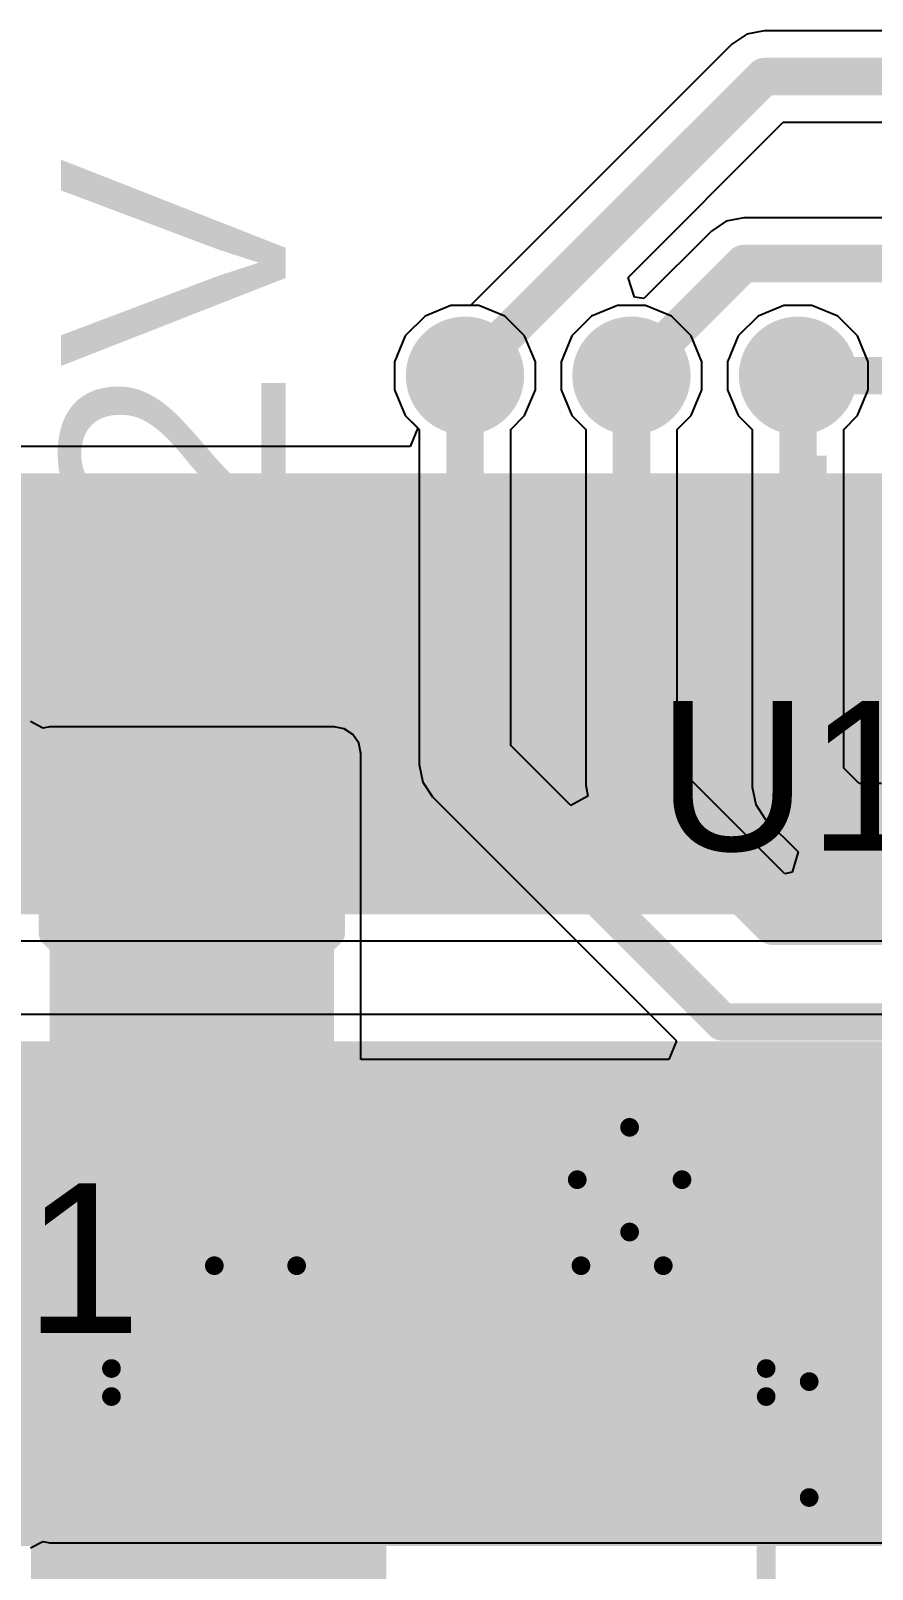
# Model space of a CAD drawing. Header units: millimetres. Extents: x -0.21 to 3.18, y -0.07 to 2.49.
# Drawn here: x 1.7009 to 1.9258, y 0.5198 to 0.9312 of the extents above; entities that cross this region are included whole.
import ezdxf

# ---------------------------------------------------------------- set-up
doc = ezdxf.new("R2010")
doc.units = ezdxf.units.MM
doc.header["$MEASUREMENT"] = 0
for name, color, linetype in [('BottomLayer', 5, 'Continuous'), ('BottomSolder', 6, 'Continuous'), ('TopLayer', 1, 'Continuous'), ('TopOverlay', 2, 'Continuous'), ('TopPaste', 8, 'Continuous'), ('TopSolder', 216, 'Continuous'), ('ViaHoleLayer', 16, 'Continuous')]:
    doc.layers.add(name, color=color, linetype=linetype)
doc.styles.add('Arial', font='', dxfattribs={"height": 0.2})
doc.styles.get('Arial').set_extended_font_data('Arial')

# ---------------------------------------------------------------- blocks, each defined once
blk = doc.blocks.new('T__________55')
at = {"layer": 'TopLayer'}
blk.add_hatch(color=1, dxfattribs=at).paths.add_polyline_path([(0.015, 0.03), (-0.015, 0.03), (-0.03, 0.015), (-0.03, -0.015), (-0.015, -0.03), (0.015, -0.03), (0.03, -0.015), (0.03, 0.015)])
at = {"layer": 'TopPaste'}
blk.add_hatch(color=8, dxfattribs=at).paths.add_polyline_path([(0.015, 0.03), (-0.015, 0.03), (-0.03, 0.015), (-0.03, -0.015), (-0.015, -0.03), (0.015, -0.03), (0.03, -0.015), (0.03, 0.015)])
at = {"layer": 'TopSolder'}
blk.add_hatch(color=216, dxfattribs=at).paths.add_polyline_path([(0.017, 0.034), (-0.017, 0.034), (-0.034, 0.017), (-0.034, -0.017), (-0.017, -0.034), (0.017, -0.034), (0.034, -0.017), (0.034, 0.017)])
at = {"layer": 'TopOverlay', "const_width": 0.00787}
for points in [[(-0.037, 0.017), (-0.017, 0.037)], [(0.017, 0.037), (-0.017, 0.037)], [(0.017, 0.037), (-0.017, 0.037)], [(0.037, 0.017), (0.017, 0.037)], [(-0.037, -0.017), (-0.037, 0.017)], [(0.037, -0.017), (0.037, 0.017)], [(-0.017, -0.037), (-0.037, -0.017)], [(0.017, -0.037), (0.037, -0.017)], [(0.017, -0.037), (-0.017, -0.037)], [(0.017, -0.037), (-0.017, -0.037)]]:
    blk.add_lwpolyline(points, dxfattribs=at)
at = {"layer": 'TopOverlay', "const_width": 0.00394}
for points in [[(-0.01897, 0.037, 1), (-0.01503, 0.037, 1)], [(-0.01897, 0.037, 1), (-0.01503, 0.037, 1)], [(-0.01897, 0.037, 1), (-0.01503, 0.037, 1)], [(0.01503, 0.037, 1), (0.01897, 0.037, 1)], [(0.01503, 0.037, 1), (0.01897, 0.037, 1)], [(0.01503, 0.037, 1), (0.01897, 0.037, 1)], [(-0.03897, 0.017, 1), (-0.03503, 0.017, 1)], [(-0.03897, 0.017, 1), (-0.03503, 0.017, 1)], [(0.03503, 0.017, 1), (0.03897, 0.017, 1)], [(0.03503, 0.017, 1), (0.03897, 0.017, 1)], [(-0.03897, -0.017, 1), (-0.03503, -0.017, 1)], [(-0.03897, -0.017, 1), (-0.03503, -0.017, 1)], [(0.03503, -0.017, 1), (0.03897, -0.017, 1)], [(0.03503, -0.017, 1), (0.03897, -0.017, 1)], [(-0.01897, -0.037, 1), (-0.01503, -0.037, 1)], [(-0.01897, -0.037, 1), (-0.01503, -0.037, 1)], [(-0.01897, -0.037, 1), (-0.01503, -0.037, 1)], [(0.01503, -0.037, 1), (0.01897, -0.037, 1)], [(0.01503, -0.037, 1), (0.01897, -0.037, 1)], [(0.01503, -0.037, 1), (0.01897, -0.037, 1)]]:
    blk.add_lwpolyline(points, format="xyb", close=True, dxfattribs=at)
blk = doc.blocks.new('C___0603_131')
at = {"layer": 'TopLayer'}
for points in [[(-0.015, 0.0175), (-0.015, -0.0175), (-0.045, -0.0175), (-0.045, 0.0175)], [(0.045, 0.0175), (0.045, -0.0175), (0.015, -0.0175), (0.015, 0.0175)]]:
    blk.add_hatch(color=1, dxfattribs=at).paths.add_polyline_path(points)
at = {"layer": 'TopPaste'}
for points in [[(-0.015, 0.0175), (-0.015, -0.0175), (-0.045, -0.0175), (-0.045, 0.0175)], [(0.045, 0.0175), (0.045, -0.0175), (0.015, -0.0175), (0.015, 0.0175)]]:
    blk.add_hatch(color=8, dxfattribs=at).paths.add_polyline_path(points)
at = {"layer": 'TopSolder'}
for points in [[(-0.01264, 0.01986), (-0.01264, -0.01986), (-0.04736, -0.01986), (-0.04736, 0.01986)], [(0.04736, 0.01986), (0.04736, -0.01986), (0.01264, -0.01986), (0.01264, 0.01986)]]:
    blk.add_hatch(color=216, dxfattribs=at).paths.add_polyline_path(points)
at = {"layer": 'TopOverlay', "const_width": 0.005}
for points in [[(-0.049, 0.021), (-0.049, -0.021)], [(-0.049, 0.021), (-0.018, 0.021)], [(0.018, 0.021), (0.049, 0.021)], [(0.049, 0.021), (0.049, -0.021)], [(-0.049, -0.021), (-0.018, -0.021)], [(0.018, -0.021), (0.049, -0.021)]]:
    blk.add_lwpolyline(points, dxfattribs=at)
at = {"layer": 'TopOverlay', "const_width": 0.0025}
for points in [[(-0.05025, 0.021, 1), (-0.04775, 0.021, 1)], [(-0.05025, 0.021, 1), (-0.04775, 0.021, 1)], [(-0.01925, 0.021, 1), (-0.01675, 0.021, 1)], [(0.01675, 0.021, 1), (0.01925, 0.021, 1)], [(0.04775, 0.021, 1), (0.05025, 0.021, 1)], [(0.04775, 0.021, 1), (0.05025, 0.021, 1)], [(-0.05025, -0.021, 1), (-0.04775, -0.021, 1)], [(-0.05025, -0.021, 1), (-0.04775, -0.021, 1)], [(-0.01925, -0.021, 1), (-0.01675, -0.021, 1)], [(0.01675, -0.021, 1), (0.01925, -0.021, 1)], [(0.04775, -0.021, 1), (0.05025, -0.021, 1)], [(0.04775, -0.021, 1), (0.05025, -0.021, 1)]]:
    blk.add_lwpolyline(points, format="xyb", close=True, dxfattribs=at)
blk = doc.blocks.new('RVT1E100M0405__132')
at = {"layer": 'TopLayer'}
for points in [[(-0.12205, 0.0315), (-0.01969, 0.0315), (-0.01969, -0.0315), (-0.12205, -0.0315)], [(0.01969, 0.0315), (0.12205, 0.0315), (0.12205, -0.0315), (0.01969, -0.0315)]]:
    blk.add_hatch(color=1, dxfattribs=at).paths.add_polyline_path(points)
at = {"layer": 'TopPaste'}
for points in [[(-0.12205, 0.0315), (-0.01969, 0.0315), (-0.01969, -0.0315), (-0.12205, -0.0315)], [(0.01969, 0.0315), (0.12205, 0.0315), (0.12205, -0.0315), (0.01969, -0.0315)]]:
    blk.add_hatch(color=8, dxfattribs=at).paths.add_polyline_path(points)
at = {"layer": 'TopSolder'}
for points in [[(-0.12605, 0.0355), (-0.01569, 0.0355), (-0.01569, -0.0355), (-0.12605, -0.0355)], [(0.01569, 0.0355), (0.12605, 0.0355), (0.12605, -0.0355), (0.01569, -0.0355)]]:
    blk.add_hatch(color=216, dxfattribs=at).paths.add_polyline_path(points)
at = {"layer": 'TopOverlay', "const_width": 0.005}
for points in [[(-0.085, 0.06), (-0.0575, 0.0875)], [(-0.05, 0.0875), (-0.0575, 0.0875)], [(0.085, 0.0875), (-0.05, 0.0875)], [(0.085, 0.039), (0.085, 0.0875)], [(-0.108, 0.037), (-0.108, 0.065)], [(-0.085, 0.038), (-0.085, 0.06)], [(-0.094, 0.051), (-0.122, 0.051)], [(-0.085, -0.06), (-0.085, -0.038)], [(0.085, -0.0875), (0.085, -0.039)], [(-0.0575, -0.0875), (-0.085, -0.06)], [(-0.05, -0.0875), (-0.0575, -0.0875)], [(0.085, -0.0875), (-0.05, -0.0875)]]:
    blk.add_lwpolyline(points, dxfattribs=at)
at = {"layer": 'TopOverlay', "const_width": 0.0025}
for points in [[(-0.05875, 0.0875, 1), (-0.05625, 0.0875, 1)], [(-0.05875, 0.0875, 1), (-0.05625, 0.0875, 1)], [(-0.05125, 0.0875, 1), (-0.04875, 0.0875, 1)], [(-0.05125, 0.0875, 1), (-0.04875, 0.0875, 1)], [(0.08375, 0.0875, 1), (0.08625, 0.0875, 1)], [(0.08375, 0.0875, 1), (0.08625, 0.0875, 1)], [(-0.10925, 0.065, 1), (-0.10675, 0.065, 1)], [(-0.08625, 0.06, 1), (-0.08375, 0.06, 1)], [(-0.08625, 0.06, 1), (-0.08375, 0.06, 1)], [(-0.12325, 0.051, 1), (-0.12075, 0.051, 1)], [(-0.09525, 0.051, 1), (-0.09275, 0.051, 1)], [(0.08375, 0.039, 1), (0.08625, 0.039, 1)], [(-0.10925, 0.037, 1), (-0.10675, 0.037, 1)], [(-0.08625, 0.038, 1), (-0.08375, 0.038, 1)], [(-0.08625, -0.038, 1), (-0.08375, -0.038, 1)], [(0.08375, -0.039, 1), (0.08625, -0.039, 1)], [(-0.08625, -0.06, 1), (-0.08375, -0.06, 1)], [(-0.08625, -0.06, 1), (-0.08375, -0.06, 1)], [(-0.05875, -0.0875, 1), (-0.05625, -0.0875, 1)], [(-0.05875, -0.0875, 1), (-0.05625, -0.0875, 1)], [(-0.05125, -0.0875, 1), (-0.04875, -0.0875, 1)], [(-0.05125, -0.0875, 1), (-0.04875, -0.0875, 1)], [(0.08375, -0.0875, 1), (0.08625, -0.0875, 1)], [(0.08375, -0.0875, 1), (0.08625, -0.0875, 1)]]:
    blk.add_lwpolyline(points, format="xyb", close=True, dxfattribs=at)

msp = doc.modelspace()

# ---------------------------------------------------------------- hatches: boundary and pattern name
at = {"layer": 'BottomLayer'}
h = msp.add_hatch(color=5, dxfattribs=at)
edge = h.paths.add_edge_path()
edge.add_arc((1.817, 0.839), 0.01181, 0, 360)
h = msp.add_hatch(color=5, dxfattribs=at)
edge = h.paths.add_edge_path()
edge.add_arc((1.8615, 0.839), 0.01181, 0, 360)
h = msp.add_hatch(color=5, dxfattribs=at)
edge = h.paths.add_edge_path()
edge.add_arc((1.906, 0.839), 0.01181, 0, 360)
for points in [[(2.732, 0.81288), (1.601, 0.81288), (1.601, 0.749), (2.732, 0.749)], [(1.947, 0.779), (1.602, 0.779), (1.602, 0.695), (1.947, 0.695)], [(1.516, 0.571), (1.95604, 0.571), (1.95604, 0.661), (1.516, 0.661)], [(1.701, -0.04), (1.796, -0.04), (1.796, 0.637), (1.701, 0.637)], [(0.848, 0.5355), (2.106, 0.5355), (2.106, 0.6255), (0.848, 0.6255)], [(0.848, 0.526), (2.457, 0.526), (2.457, 0.61316), (0.848, 0.61316)]]:
    msp.add_hatch(color=5, dxfattribs=at).paths.add_polyline_path(points)
h = msp.add_hatch(color=5, dxfattribs=at)
edge = h.paths.add_edge_path()
edge.add_arc((1.728, 0.624), 0.01181, 0, 360)
h = msp.add_hatch(color=5, dxfattribs=at)
edge = h.paths.add_edge_path()
edge.add_arc((1.758, 0.624), 0.01181, 0, 360)
h = msp.add_hatch(color=5, dxfattribs=at)
edge = h.paths.add_edge_path()
edge.add_arc((1.862, 0.624), 0.01181, 0, 360)
h = msp.add_hatch(color=5, dxfattribs=at)
edge = h.paths.add_edge_path()
edge.add_arc((1.892, 0.624), 0.01181, 0, 360)
h = msp.add_hatch(color=5, dxfattribs=at)
edge = h.paths.add_edge_path()
edge.add_arc((1.728, 0.588), 0.01181, 0, 360)
h = msp.add_hatch(color=5, dxfattribs=at)
edge = h.paths.add_edge_path()
edge.add_arc((1.758, 0.588), 0.01181, 0, 360)
h = msp.add_hatch(color=5, dxfattribs=at)
edge = h.paths.add_edge_path()
edge.add_arc((1.862, 0.588), 0.01181, 0, 360)
h = msp.add_hatch(color=5, dxfattribs=at)
edge = h.paths.add_edge_path()
edge.add_arc((1.892, 0.588), 0.01181, 0, 360)
h = msp.add_hatch(color=5, dxfattribs=at)
edge = h.paths.add_edge_path()
edge.add_arc((1.728, 0.552), 0.01181, 0, 360)
h = msp.add_hatch(color=5, dxfattribs=at)
edge = h.paths.add_edge_path()
edge.add_arc((1.758, 0.552), 0.01181, 0, 360)
h = msp.add_hatch(color=5, dxfattribs=at)
edge = h.paths.add_edge_path()
edge.add_arc((1.862, 0.552), 0.01181, 0, 360)
h = msp.add_hatch(color=5, dxfattribs=at)
edge = h.paths.add_edge_path()
edge.add_arc((1.892, 0.552), 0.01181, 0, 360)
at = {"layer": 'BottomSolder'}
h = msp.add_hatch(color=6, dxfattribs=at)
edge = h.paths.add_edge_path()
edge.add_arc((1.817, 0.839), 0.01581, 0, 360)
h = msp.add_hatch(color=6, dxfattribs=at)
edge = h.paths.add_edge_path()
edge.add_arc((1.8615, 0.839), 0.01581, 0, 360)
h = msp.add_hatch(color=6, dxfattribs=at)
edge = h.paths.add_edge_path()
edge.add_arc((1.906, 0.839), 0.01581, 0, 360)
h = msp.add_hatch(color=6, dxfattribs=at)
edge = h.paths.add_edge_path()
edge.add_arc((1.728, 0.624), 0.01581, 0, 360)
h = msp.add_hatch(color=6, dxfattribs=at)
edge = h.paths.add_edge_path()
edge.add_arc((1.758, 0.624), 0.01581, 0, 360)
h = msp.add_hatch(color=6, dxfattribs=at)
edge = h.paths.add_edge_path()
edge.add_arc((1.862, 0.624), 0.01581, 0, 360)
h = msp.add_hatch(color=6, dxfattribs=at)
edge = h.paths.add_edge_path()
edge.add_arc((1.892, 0.624), 0.01581, 0, 360)
h = msp.add_hatch(color=6, dxfattribs=at)
edge = h.paths.add_edge_path()
edge.add_arc((1.728, 0.588), 0.01581, 0, 360)
h = msp.add_hatch(color=6, dxfattribs=at)
edge = h.paths.add_edge_path()
edge.add_arc((1.758, 0.588), 0.01581, 0, 360)
h = msp.add_hatch(color=6, dxfattribs=at)
edge = h.paths.add_edge_path()
edge.add_arc((1.862, 0.588), 0.01581, 0, 360)
h = msp.add_hatch(color=6, dxfattribs=at)
edge = h.paths.add_edge_path()
edge.add_arc((1.892, 0.588), 0.01581, 0, 360)
h = msp.add_hatch(color=6, dxfattribs=at)
edge = h.paths.add_edge_path()
edge.add_arc((1.728, 0.552), 0.01581, 0, 360)
h = msp.add_hatch(color=6, dxfattribs=at)
edge = h.paths.add_edge_path()
edge.add_arc((1.758, 0.552), 0.01581, 0, 360)
h = msp.add_hatch(color=6, dxfattribs=at)
edge = h.paths.add_edge_path()
edge.add_arc((1.862, 0.552), 0.01581, 0, 360)
h = msp.add_hatch(color=6, dxfattribs=at)
edge = h.paths.add_edge_path()
edge.add_arc((1.892, 0.552), 0.01581, 0, 360)
at = {"layer": 'TopLayer'}
h = msp.add_hatch(color=1, dxfattribs=at)
edge = h.paths.add_edge_path()
edge.add_arc((1.817, 0.839), 0.01181, 0, 360)
h = msp.add_hatch(color=1, dxfattribs=at)
edge = h.paths.add_edge_path()
edge.add_arc((1.8615, 0.839), 0.01181, 0, 360)
h = msp.add_hatch(color=1, dxfattribs=at)
edge = h.paths.add_edge_path()
edge.add_arc((1.906, 0.839), 0.01181, 0, 360)
for points in [[(1.706, 0.624), (1.782, 0.624), (1.782, 0.738), (1.706, 0.738)], [(1.706, 0.534), (1.961, 0.534), (1.961, 0.649), (1.706, 0.649)]]:
    msp.add_hatch(color=1, dxfattribs=at).paths.add_polyline_path(points)
h = msp.add_hatch(color=1, dxfattribs=at)
edge = h.paths.add_edge_path()
edge.add_arc((1.728, 0.624), 0.01181, 0, 360)
h = msp.add_hatch(color=1, dxfattribs=at)
edge = h.paths.add_edge_path()
edge.add_arc((1.758, 0.624), 0.01181, 0, 360)
h = msp.add_hatch(color=1, dxfattribs=at)
edge = h.paths.add_edge_path()
edge.add_arc((1.862, 0.624), 0.01181, 0, 360)
h = msp.add_hatch(color=1, dxfattribs=at)
edge = h.paths.add_edge_path()
edge.add_arc((1.892, 0.624), 0.01181, 0, 360)
h = msp.add_hatch(color=1, dxfattribs=at)
edge = h.paths.add_edge_path()
edge.add_arc((1.728, 0.588), 0.01181, 0, 360)
h = msp.add_hatch(color=1, dxfattribs=at)
edge = h.paths.add_edge_path()
edge.add_arc((1.758, 0.588), 0.01181, 0, 360)
h = msp.add_hatch(color=1, dxfattribs=at)
edge = h.paths.add_edge_path()
edge.add_arc((1.862, 0.588), 0.01181, 0, 360)
h = msp.add_hatch(color=1, dxfattribs=at)
edge = h.paths.add_edge_path()
edge.add_arc((1.892, 0.588), 0.01181, 0, 360)
h = msp.add_hatch(color=1, dxfattribs=at)
edge = h.paths.add_edge_path()
edge.add_arc((1.728, 0.552), 0.01181, 0, 360)
h = msp.add_hatch(color=1, dxfattribs=at)
edge = h.paths.add_edge_path()
edge.add_arc((1.758, 0.552), 0.01181, 0, 360)
h = msp.add_hatch(color=1, dxfattribs=at)
edge = h.paths.add_edge_path()
edge.add_arc((1.862, 0.552), 0.01181, 0, 360)
h = msp.add_hatch(color=1, dxfattribs=at)
edge = h.paths.add_edge_path()
edge.add_arc((1.892, 0.552), 0.01181, 0, 360)
at = {"layer": 'TopSolder'}
h = msp.add_hatch(color=216, dxfattribs=at)
edge = h.paths.add_edge_path()
edge.add_arc((1.817, 0.839), 0.01581, 0, 360)
h = msp.add_hatch(color=216, dxfattribs=at)
edge = h.paths.add_edge_path()
edge.add_arc((1.8615, 0.839), 0.01581, 0, 360)
h = msp.add_hatch(color=216, dxfattribs=at)
edge = h.paths.add_edge_path()
edge.add_arc((1.906, 0.839), 0.01581, 0, 360)
h = msp.add_hatch(color=216, dxfattribs=at)
edge = h.paths.add_edge_path()
edge.add_arc((1.728, 0.624), 0.01581, 0, 360)
h = msp.add_hatch(color=216, dxfattribs=at)
edge = h.paths.add_edge_path()
edge.add_arc((1.758, 0.624), 0.01581, 0, 360)
h = msp.add_hatch(color=216, dxfattribs=at)
edge = h.paths.add_edge_path()
edge.add_arc((1.862, 0.624), 0.01581, 0, 360)
h = msp.add_hatch(color=216, dxfattribs=at)
edge = h.paths.add_edge_path()
edge.add_arc((1.892, 0.624), 0.01581, 0, 360)
h = msp.add_hatch(color=216, dxfattribs=at)
edge = h.paths.add_edge_path()
edge.add_arc((1.728, 0.588), 0.01581, 0, 360)
h = msp.add_hatch(color=216, dxfattribs=at)
edge = h.paths.add_edge_path()
edge.add_arc((1.758, 0.588), 0.01581, 0, 360)
h = msp.add_hatch(color=216, dxfattribs=at)
edge = h.paths.add_edge_path()
edge.add_arc((1.862, 0.588), 0.01581, 0, 360)
h = msp.add_hatch(color=216, dxfattribs=at)
edge = h.paths.add_edge_path()
edge.add_arc((1.892, 0.588), 0.01581, 0, 360)
h = msp.add_hatch(color=216, dxfattribs=at)
edge = h.paths.add_edge_path()
edge.add_arc((1.728, 0.552), 0.01581, 0, 360)
h = msp.add_hatch(color=216, dxfattribs=at)
edge = h.paths.add_edge_path()
edge.add_arc((1.758, 0.552), 0.01581, 0, 360)
h = msp.add_hatch(color=216, dxfattribs=at)
edge = h.paths.add_edge_path()
edge.add_arc((1.862, 0.552), 0.01581, 0, 360)
h = msp.add_hatch(color=216, dxfattribs=at)
edge = h.paths.add_edge_path()
edge.add_arc((1.892, 0.552), 0.01581, 0, 360)
at = {"layer": 'ViaHoleLayer'}
h = msp.add_hatch(color=16, dxfattribs=at)
edge = h.paths.add_edge_path()
edge.add_arc((1.817, 0.839), 0.00591, 0, 360)
h = msp.add_hatch(color=16, dxfattribs=at)
edge = h.paths.add_edge_path()
edge.add_arc((1.8615, 0.839), 0.00591, 0, 360)
h = msp.add_hatch(color=16, dxfattribs=at)
edge = h.paths.add_edge_path()
edge.add_arc((1.906, 0.839), 0.00591, 0, 360)
h = msp.add_hatch(color=16, dxfattribs=at)
edge = h.paths.add_edge_path()
edge.add_arc((1.728, 0.624), 0.00591, 0, 360)
h = msp.add_hatch(color=16, dxfattribs=at)
edge = h.paths.add_edge_path()
edge.add_arc((1.758, 0.624), 0.00591, 0, 360)
h = msp.add_hatch(color=16, dxfattribs=at)
edge = h.paths.add_edge_path()
edge.add_arc((1.862, 0.624), 0.00591, 0, 360)
h = msp.add_hatch(color=16, dxfattribs=at)
edge = h.paths.add_edge_path()
edge.add_arc((1.892, 0.624), 0.00591, 0, 360)
h = msp.add_hatch(color=16, dxfattribs=at)
edge = h.paths.add_edge_path()
edge.add_arc((1.728, 0.588), 0.00591, 0, 360)
h = msp.add_hatch(color=16, dxfattribs=at)
edge = h.paths.add_edge_path()
edge.add_arc((1.758, 0.588), 0.00591, 0, 360)
h = msp.add_hatch(color=16, dxfattribs=at)
edge = h.paths.add_edge_path()
edge.add_arc((1.862, 0.588), 0.00591, 0, 360)
h = msp.add_hatch(color=16, dxfattribs=at)
edge = h.paths.add_edge_path()
edge.add_arc((1.892, 0.588), 0.00591, 0, 360)
h = msp.add_hatch(color=16, dxfattribs=at)
edge = h.paths.add_edge_path()
edge.add_arc((1.728, 0.552), 0.00591, 0, 360)
h = msp.add_hatch(color=16, dxfattribs=at)
edge = h.paths.add_edge_path()
edge.add_arc((1.758, 0.552), 0.00591, 0, 360)
h = msp.add_hatch(color=16, dxfattribs=at)
edge = h.paths.add_edge_path()
edge.add_arc((1.862, 0.552), 0.00591, 0, 360)
h = msp.add_hatch(color=16, dxfattribs=at)
edge = h.paths.add_edge_path()
edge.add_arc((1.892, 0.552), 0.00591, 0, 360)

# ---------------------------------------------------------------- linework, layer by layer
at = {"layer": 'BottomLayer'}
for p, q in [((1.89232, 0.9303), (1.88835, 0.92765)), ((1.897, 0.93124), (1.89232, 0.9303)), ((2.29563, 0.93124), (1.897, 0.93124)), ((1.88835, 0.92765), (1.81851, 0.85781)), ((1.86058, 0.86528), (1.90207, 0.90676)), ((1.90207, 0.90676), (2.29563, 0.90676)), ((1.8915, 0.88124), (1.88682, 0.8803)), ((2.29563, 0.88124), (1.8915, 0.88124)), ((1.88285, 0.87765), (1.8648, 0.85961)), ((1.88682, 0.8803), (1.88285, 0.87765)), ((1.86234, 0.85997), (1.86058, 0.86528)), ((1.8648, 0.85961), (1.86234, 0.85997)), ((1.81326, 0.85781), (1.80634, 0.85495)), ((1.81851, 0.85781), (1.81326, 0.85781)), ((1.80634, 0.85495), (1.80105, 0.84966)), ((1.80105, 0.84966), (1.79819, 0.84274)), ((1.79819, 0.84274), (1.79819, 0.83526)), ((1.79819, 0.83526), (1.80105, 0.82834)), ((1.80105, 0.82834), (1.80438, 0.82502)), ((1.80438, 0.82502), (1.80231, 0.82002)), ((1.80231, 0.82002), (1.601, 0.82002)), ((1.602, 0.68786), (1.947, 0.68786)), ((1.95604, 0.66814), (1.516, 0.66814))]:
    msp.add_line(p, q, dxfattribs=at)
for points, const_width in [([(1.817, 0.839), (1.897, 0.919)], 0.01), ([(1.897, 0.919), (2.31, 0.919)], 0.01), ([(1.8615, 0.839), (1.8915, 0.869)], 0.01), ([(1.8915, 0.869), (2.31, 0.869)], 0.01), ([(1.906, 0.839), (2.017, 0.839)], 0.01), ([(1.715, 0.55), (1.722, 0.557)], 0.04)]:
    msp.add_lwpolyline(points, dxfattribs=dict(at, const_width=const_width))
for points, const_width in [([(1.8945, 0.919, 1), (1.8995, 0.919, 1)], 0.005), ([(1.8945, 0.919, 1), (1.8995, 0.919, 1)], 0.005), ([(1.889, 0.869, 1), (1.894, 0.869, 1)], 0.005), ([(1.889, 0.869, 1), (1.894, 0.869, 1)], 0.005), ([(1.8145, 0.839, 1), (1.8195, 0.839, 1)], 0.005), ([(1.859, 0.839, 1), (1.864, 0.839, 1)], 0.005), ([(1.9035, 0.839, 1), (1.9085, 0.839, 1)], 0.005), ([(1.712, 0.557, 1), (1.732, 0.557, 1)], 0.02), ([(1.705, 0.55, 1), (1.725, 0.55, 1)], 0.02)]:
    msp.add_lwpolyline(points, format="xyb", close=True, dxfattribs=dict(at, const_width=const_width))
at = {"layer": 'TopLayer'}
for p, q in [((1.81326, 0.85781), (1.80634, 0.85495)), ((1.82074, 0.85781), (1.81326, 0.85781)), ((1.82766, 0.85495), (1.82074, 0.85781)), ((1.85776, 0.85781), (1.85084, 0.85495)), ((1.86524, 0.85781), (1.85776, 0.85781)), ((1.87216, 0.85495), (1.86524, 0.85781)), ((1.90226, 0.85781), (1.89534, 0.85495)), ((1.90974, 0.85781), (1.90226, 0.85781)), ((1.91666, 0.85495), (1.90974, 0.85781)), ((1.80634, 0.85495), (1.80105, 0.84966)), ((1.83295, 0.84966), (1.82766, 0.85495)), ((1.85084, 0.85495), (1.84555, 0.84966)), ((1.87745, 0.84966), (1.87216, 0.85495)), ((1.89534, 0.85495), (1.89005, 0.84966)), ((1.92195, 0.84966), (1.91666, 0.85495)), ((1.80105, 0.84966), (1.79819, 0.84274)), ((1.83581, 0.84274), (1.83295, 0.84966)), ((1.84555, 0.84966), (1.84269, 0.84274)), ((1.88031, 0.84274), (1.87745, 0.84966)), ((1.89005, 0.84966), (1.88719, 0.84274)), ((1.92481, 0.84274), (1.92195, 0.84966)), ((1.79819, 0.84274), (1.79819, 0.83526)), ((1.83581, 0.83526), (1.83581, 0.84274)), ((1.84269, 0.84274), (1.84269, 0.83526)), ((1.88031, 0.83526), (1.88031, 0.84274)), ((1.88719, 0.84274), (1.88719, 0.83526)), ((1.92481, 0.83526), (1.92481, 0.84274)), ((1.79819, 0.83526), (1.80105, 0.82834)), ((1.83295, 0.82834), (1.83581, 0.83526)), ((1.84269, 0.83526), (1.84555, 0.82834)), ((1.87745, 0.82834), (1.88031, 0.83526)), ((1.88719, 0.83526), (1.89005, 0.82834)), ((1.92195, 0.82834), (1.92481, 0.83526)), ((1.80105, 0.82834), (1.80476, 0.82463)), ((1.82924, 0.82463), (1.83295, 0.82834)), ((1.84555, 0.82834), (1.84926, 0.82463)), ((1.87374, 0.82463), (1.87745, 0.82834)), ((1.89005, 0.82834), (1.89376, 0.82463)), ((1.91824, 0.82463), (1.92195, 0.82834)), ((1.80476, 0.82463), (1.80476, 0.735)), ((1.82924, 0.74007), (1.82924, 0.82463)), ((1.84926, 0.82463), (1.84926, 0.7295)), ((1.87374, 0.73457), (1.87374, 0.82463)), ((1.89376, 0.82463), (1.89376, 0.729)), ((1.91824, 0.73407), (1.91824, 0.82463)), ((1.70414, 0.74477), (1.70088, 0.74648)), ((1.706, 0.74514), (1.70414, 0.74477)), ((1.782, 0.74514), (1.706, 0.74514)), ((1.78473, 0.74459), (1.782, 0.74514)), ((1.78705, 0.74305), (1.78473, 0.74459)), ((1.78859, 0.74073), (1.78705, 0.74305)), ((1.78914, 0.738), (1.78859, 0.74073)), ((1.78914, 0.65614), (1.78914, 0.738)), ((1.84525, 0.72405), (1.82924, 0.74007)), ((1.80476, 0.735), (1.8057, 0.73032)), ((1.9025, 0.7058), (1.87374, 0.73457)), ((1.92238, 0.72992), (1.91824, 0.73407)), ((1.8057, 0.73032), (1.80835, 0.72635)), ((1.84926, 0.7295), (1.84986, 0.72652)), ((1.89376, 0.729), (1.8947, 0.72432)), ((1.92829, 0.72992), (1.92238, 0.72992)), ((1.80835, 0.72635), (1.87356, 0.66114)), ((1.84986, 0.72652), (1.84525, 0.72405)), ((1.8947, 0.72432), (1.89735, 0.72035)), ((1.89735, 0.72035), (1.90605, 0.71164)), ((1.90605, 0.71164), (1.90442, 0.7062)), ((1.90442, 0.7062), (1.9025, 0.7058)), ((1.87356, 0.66114), (1.87149, 0.65614)), ((1.87149, 0.65614), (1.78914, 0.65614)), ((1.70088, 0.52552), (1.70414, 0.52723)), ((1.70414, 0.52723), (1.706, 0.52686)), ((1.706, 0.52686), (1.958, 0.52686))]:
    msp.add_line(p, q, dxfattribs=at)
at = {"layer": 'TopLayer', "const_width": 0.01}
for points in [[(1.817, 0.735), (1.817, 0.839)], [(1.8615, 0.7295), (1.8615, 0.839)], [(1.906, 0.729), (1.906, 0.839)], [(1.817, 0.735), (1.88581, 0.66619)], [(1.8615, 0.7295), (1.89922, 0.69178)], [(1.906, 0.729), (1.91732, 0.71768)], [(1.91732, 0.71768), (1.94777, 0.71768)], [(1.89922, 0.69178), (1.94809, 0.69178)], [(1.88581, 0.66619), (1.94809, 0.66619)]]:
    msp.add_lwpolyline(points, dxfattribs=at)
at = {"layer": 'TopLayer', "const_width": 0.005}
for points in [[(1.8145, 0.839, 1), (1.8195, 0.839, 1)], [(1.859, 0.839, 1), (1.864, 0.839, 1)], [(1.9035, 0.839, 1), (1.9085, 0.839, 1)], [(1.8145, 0.735, 1), (1.8195, 0.735, 1)], [(1.8145, 0.735, 1), (1.8195, 0.735, 1)], [(1.859, 0.7295, 1), (1.864, 0.7295, 1)], [(1.859, 0.7295, 1), (1.864, 0.7295, 1)], [(1.9035, 0.729, 1), (1.9085, 0.729, 1)], [(1.9035, 0.729, 1), (1.9085, 0.729, 1)], [(1.91482, 0.71768, 1), (1.91982, 0.71768, 1)], [(1.91482, 0.71768, 1), (1.91982, 0.71768, 1)], [(1.89672, 0.69178, 1), (1.90172, 0.69178, 1)], [(1.89672, 0.69178, 1), (1.90172, 0.69178, 1)], [(1.88331, 0.66619, 1), (1.88831, 0.66619, 1)], [(1.88331, 0.66619, 1), (1.88831, 0.66619, 1)]]:
    msp.add_lwpolyline(points, format="xyb", close=True, dxfattribs=at)

# ---------------------------------------------------------------- block references
for name, p, rotation in [('T__________55', (1.744, 0.707), 270), ('RVT1E100M0405__132', (1.81, 0.516), 270), ('C___0603_131', (1.93, 0.521), 90)]:
    msp.add_blockref(name, p, dxfattribs=dict(rotation=rotation))

# ---------------------------------------------------------------- texts
at = {"layer": 'TopOverlay', "style": 'Arial'}
for s, rotation, p in [('12V', 90, (1.76904, 0.748)), ('#', 270, (1.89167, 0.818))]:
    msp.add_text(s, height=0.06, rotation=rotation, dxfattribs=at).set_placement(p)
for s, p in [('U1', (1.86834, 0.71201)), ('C1', (1.659, 0.58302))]:
    msp.add_text(s, height=0.04, dxfattribs=at).set_placement(p)

doc.saveas('drawing.dxf')
